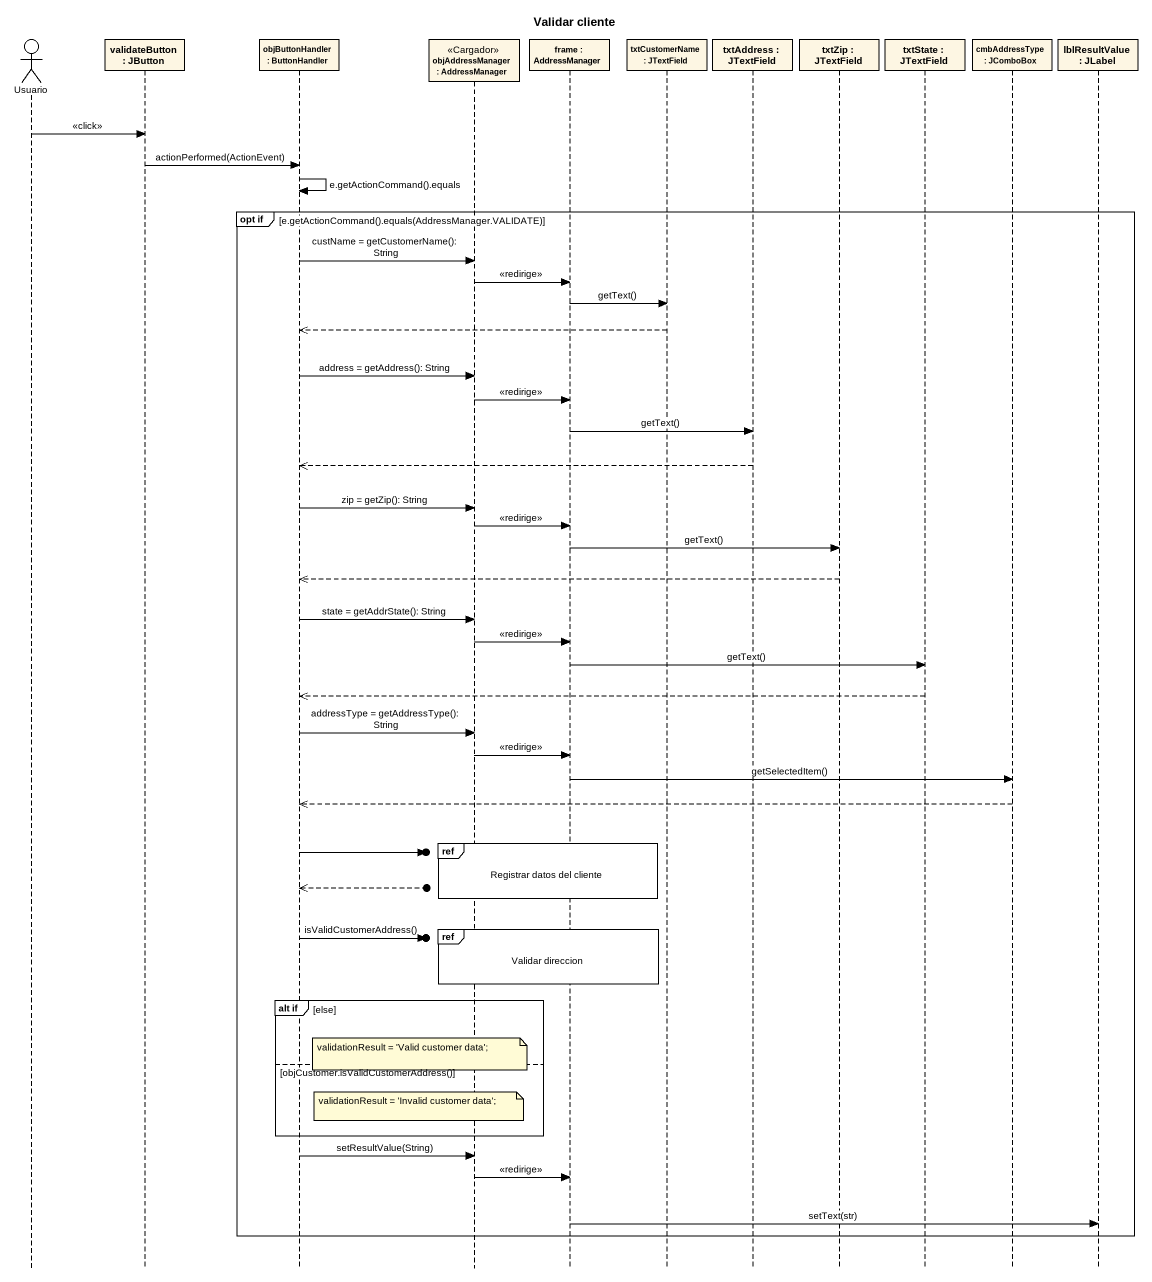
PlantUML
@startuml
title Validar cliente
hide footbox
actor Usuario
participant "validateButton : JButton" as validateButton
participant "objButtonHandler : ButtonHandler" as objButtonHandler
participant "objAddressManager : AddressManager" as objAddressManager <<Cargador>>
participant "frame : AddressManager" as frame_
participant "txtCustomerName : JTextField" as txtCustomerName
participant "txtAddress : JTextField" as txtAddress
participant "txtZip : JTextField" as txtZip
participant "txtState : JTextField" as txtState
participant "cmbAddressType : JComboBox" as cmbAddressType
participant "lblResultValue : JLabel" as lblResultValue

Usuario -> validateButton : <<click>>
validateButton -> objButtonHandler : actionPerformed(ActionEvent)
objButtonHandler -> objButtonHandler : e.getActionCommand().equals
group opt if [e.getActionCommand().equals(AddressManager.VALIDATE)]
  objButtonHandler -> objAddressManager : custName = getCustomerName(): String
  objAddressManager -> frame_ : <<redirige>>
  frame_ -> txtCustomerName : getText()
  txtCustomerName -->> objButtonHandler
  objButtonHandler -> objAddressManager : address = getAddress(): String
  objAddressManager -> frame_ : <<redirige>>
  frame_ -> txtAddress : getText()
  txtAddress -->> objButtonHandler
  objButtonHandler -> objAddressManager : zip = getZip(): String
  objAddressManager -> frame_ : <<redirige>>
  frame_ -> txtZip : getText()
  txtZip -->> objButtonHandler
  objButtonHandler -> objAddressManager : state = getAddrState(): String
  objAddressManager -> frame_ : <<redirige>>
  frame_ -> txtState : getText()
  txtState -->> objButtonHandler
  objButtonHandler -> objAddressManager : addressType = getAddressType(): String
  objAddressManager -> frame_ : <<redirige>>
  frame_ -> cmbAddressType : getSelectedItem()
  cmbAddressType -->> objButtonHandler
  ref over objAddressManager, frame_ : Registrar datos del cliente
  objButtonHandler ->o]
  objButtonHandler <<--o]
  ref over objAddressManager, frame_ : Validar direccion
  objButtonHandler ->o] : isValidCustomerAddress()
  group alt if [else]
    note over objAddressManager : validationResult = 'Valid customer data';
  else objCustomer.isValidCustomerAddress()
    note over objAddressManager : validationResult = 'Invalid customer data';
  end
  objButtonHandler -> objAddressManager : setResultValue(String)
  objAddressManager -> frame_ : <<redirige>>
  frame_ -> lblResultValue : setText(str)
end
@enduml
